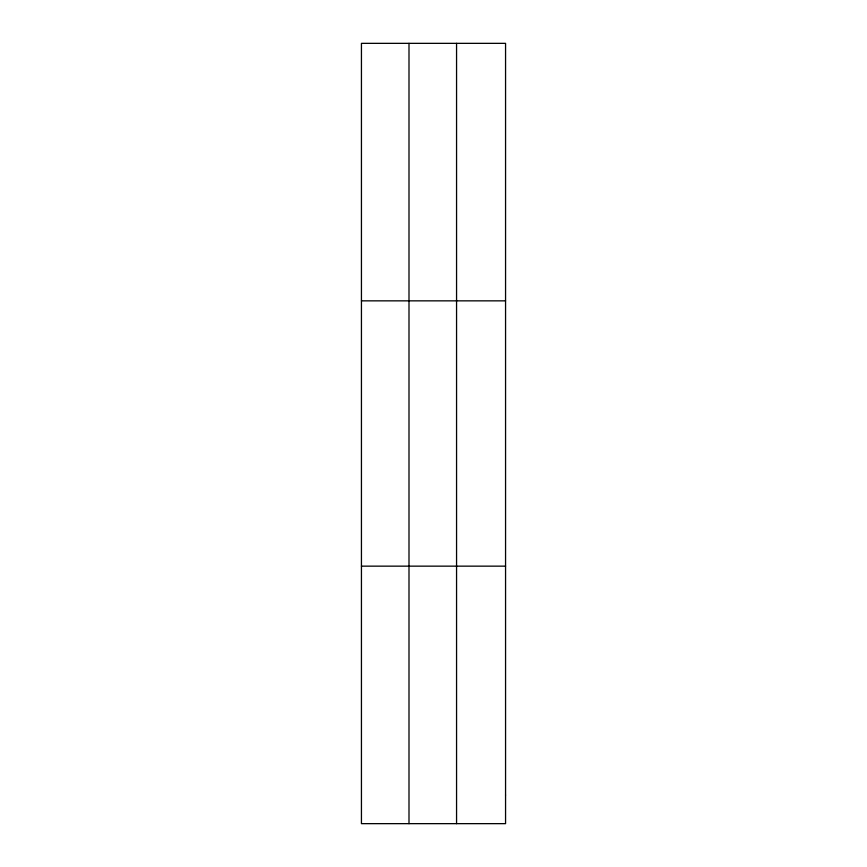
<?xml version="1.0" encoding="UTF-8"?>
<svg xmlns="http://www.w3.org/2000/svg" width="867" height="867" viewBox="0 0 867 867"><rect width="100%" height="100%" fill="white"/><g stroke="black" fill="none" stroke-linecap="round" stroke-linejoin="round"><path stroke-width="1.3" d="M408.996 823.65L408.996 43.35M456.562 823.65L456.562 43.35M361.441 300.849L505.559 300.849M361.441 566.151L505.559 566.151M505.559 795.039L505.559 823.65L361.441 823.65L361.441 43.35L505.559 43.35L505.559 795.039"/></g></svg>
